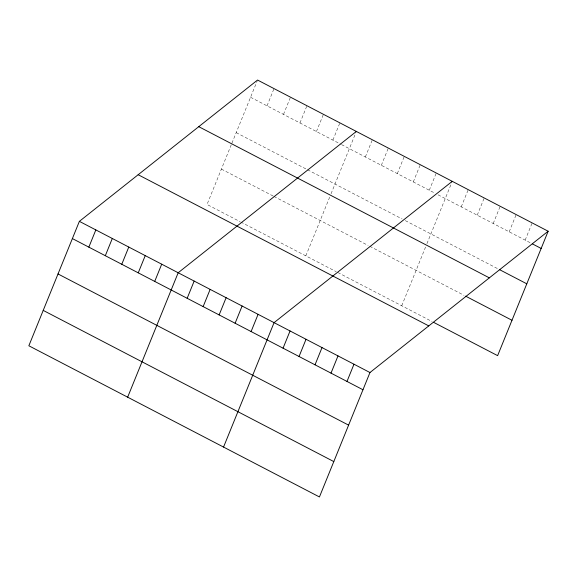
<?xml version="1.0" encoding="UTF-8"?>
<svg xmlns="http://www.w3.org/2000/svg" width="577" height="577" viewBox="0 0 577 577"><rect width="100%" height="100%" fill="white"/><g stroke="black" fill="none" stroke-linecap="round" stroke-linejoin="round"><path stroke-width="0.43" stroke-dasharray="2.88 2.16" d="M231.262 144.791L207.035 204.467L239.967 221.604M231.925 143.175L257.219 80.867M267.028 105.836L274.025 88.613M283.495 114.397L290.491 97.181M299.961 122.966L306.957 105.742M316.434 131.534L323.423 114.311M332.9 140.103L339.889 122.879M305.832 255.871L330.066 196.194M331.054 193.764L356.023 132.263M365.349 156.98L372.338 139.757M381.332 165.296L388.321 148.073M397.315 173.612L404.304 156.389M413.298 181.928L420.287 164.705M429.281 190.244L436.27 173.021M401.729 305.76L425.963 246.083M426.951 243.653L451.921 182.152M461.247 206.869L468.236 189.653M477.229 215.185L484.218 197.961M493.212 223.501L500.201 206.277M509.188 231.817L516.184 214.594M525.171 240.133L532.167 222.91M250.562 97.268L340.74 144.178M341.526 144.589L434.87 193.151M438.066 194.817L530.768 243.04M236.195 132.645L306.769 169.357M307.555 169.768L402.126 218.964M405.321 220.63L498.023 268.853M221.395 169.09L273.152 196.014M273.938 196.425L368.148 245.434M369.749 246.271L464.045 295.323M240.753 222.008L336.203 271.666M337.797 272.495L432.101 321.555"/><path stroke-width="0.87" d="M79.374 221.352L28.85 345.774L319.442 496.956L369.965 372.533L548.15 231.226L257.558 80.044L79.374 221.352L369.965 372.533M88.844 247.144L95.84 229.92M105.317 255.705L112.306 238.489M121.783 264.273L128.772 247.057M138.249 272.842L145.238 255.618M154.715 281.41L161.711 264.187M127.654 397.178L178.178 272.755L356.355 131.448M187.164 298.287L194.16 281.071M203.147 306.603L210.143 289.387M219.13 314.919L226.126 297.696M235.113 323.235L242.109 306.012M251.096 331.551L258.085 314.328M223.551 447.067L274.068 322.644L452.253 181.337M283.062 348.183L290.051 330.96M299.045 356.492L306.034 339.276M315.028 364.808L322.016 347.585M331.01 373.124L337.999 355.901M346.993 381.44L353.982 364.217M548.15 231.226L497.626 355.648L433.695 322.384M532.369 243.869L541.154 248.449M499.624 269.69L526.794 283.819M198.755 126.673L489.346 277.854M465.639 296.16L511.994 320.271M138.17 174.723L428.769 325.904M72.377 238.575L362.976 389.756M58.017 273.952L348.609 425.134M43.217 310.397L333.809 461.578"/></g></svg>
